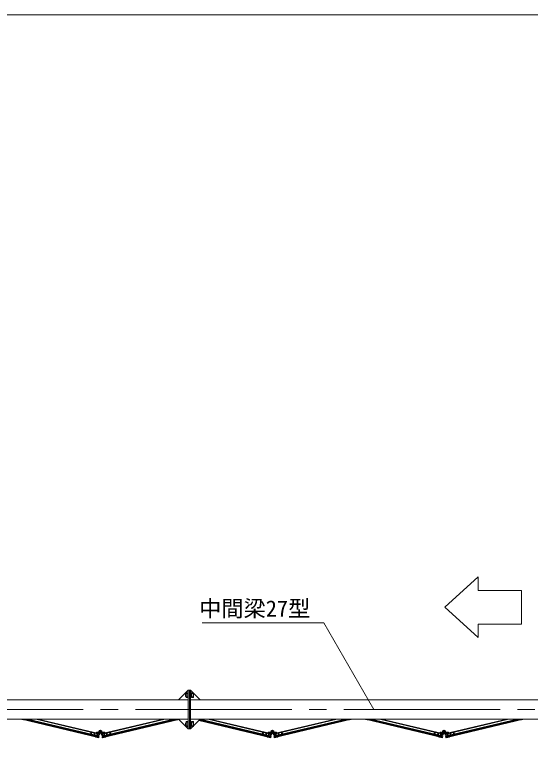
# Model space of a CAD drawing. Units: millimetres, scale not verified. Extents: x -20976 to 3174, y -17325 to 17325.
# Drawn here: x -15191 to -12521, y 13509 to 17325 of the extents above; entities that cross this region are included whole.
import ezdxf
from ezdxf.enums import TextEntityAlignment as Align

# ---------------------------------------------------------------- set-up
doc = ezdxf.new("R2010")
doc.units = ezdxf.units.MM
doc.header["$LTSCALE"] = 90
doc.linetypes.add('CHAIN2', pattern=[12, 9, -1, 1, -1])
doc.linetypes.add('DASHED1', pattern=[1.8, 1.2, -0.6])
for name, color, linetype, lineweight in [('0-6_ﾎﾞﾙﾄ類', 2, 'Continuous', 18), ('0-A_図面枠', 7, 'Continuous', 18), ('1-3_中間梁27', 7, 'Continuous', 18), ('1-4_通芯', 1, 'CHAIN2', 18), ('1-7_標準ﾊﾟﾈﾙ', 7, 'Continuous', 18), ('1-9_文字', 7, 'Continuous', 18), ('1-B_連結用梁45', 7, 'Continuous', 18)]:
    doc.layers.add(name, color=color, linetype=linetype, lineweight=lineweight)
doc.styles.add('ＭＳ ゴシック', font='')
doc.styles.get('ＭＳ ゴシック').set_extended_font_data('MS Gothic')

msp = doc.modelspace()

# ---------------------------------------------------------------- linework, layer by layer
at = {"layer": '0-6_ﾎﾞﾙﾄ類'}
for p, q in [((-14304.94, 13807), (-14306.94, 13805)), ((-14306.94, 13795), (-14306.94, 13805)), ((-14304.94, 13793), (-14306.94, 13795)), ((-14303.54, 13805.8), (-14306.14, 13805.8)), ((-14303.54, 13794.2), (-14306.14, 13794.2)), ((-14304.94, 13793), (-14304.94, 13807)), ((-14303.54, 13807), (-14304.94, 13807)), ((-14303.54, 13793), (-14304.94, 13793)), ((-14303.54, 13810.5), (-14301.92, 13812.12)), ((-14303.54, 13789.5), (-14303.54, 13810.5)), ((-14303.54, 13789.5), (-14301.92, 13787.87)), ((-14301.92, 13806.06), (-14294.54, 13806.06)), ((-14301.92, 13793.94), (-14294.54, 13793.94)), ((-14274.94, 13800.81), (-14277.94, 13800)), ((-14274.94, 13800), (-14277.94, 13799.2)), ((-14267.57, 13806.06), (-14274.94, 13806.06)), ((-14267.57, 13793.94), (-14274.94, 13793.94)), ((-14265.94, 13810.5), (-14267.57, 13812.12)), ((-14265.94, 13789.5), (-14267.57, 13787.87)), ((-14265.94, 13789.5), (-14265.94, 13810.5)), ((-14304.94, 13657), (-14306.94, 13655)), ((-14306.94, 13645), (-14306.94, 13655)), ((-14304.94, 13643), (-14306.94, 13645)), ((-14303.54, 13655.8), (-14306.14, 13655.8)), ((-14303.54, 13644.2), (-14306.14, 13644.2)), ((-14304.94, 13643), (-14304.94, 13657)), ((-14303.54, 13657), (-14304.94, 13657)), ((-14303.54, 13643), (-14304.94, 13643)), ((-14303.54, 13660.5), (-14301.92, 13662.13)), ((-14303.54, 13639.5), (-14303.54, 13660.5)), ((-14303.54, 13639.5), (-14301.92, 13637.88)), ((-14301.92, 13656.06), (-14294.54, 13656.06)), ((-14301.92, 13643.94), (-14294.54, 13643.94)), ((-14274.94, 13650.8), (-14277.94, 13650)), ((-14274.94, 13650), (-14277.94, 13649.19)), ((-14267.57, 13656.06), (-14274.94, 13656.06)), ((-14267.57, 13643.94), (-14274.94, 13643.94)), ((-14265.94, 13660.5), (-14267.57, 13662.13)), ((-14265.94, 13639.5), (-14267.57, 13637.88)), ((-14265.94, 13639.5), (-14265.94, 13660.5)), ((-14749.13, 13603.78), (-14752.02, 13608.77)), ((-14743.35, 13603.78), (-14749.13, 13603.78)), ((-14743.35, 13613.78), (-14740.47, 13608.77)), ((-14740.47, 13608.77), (-14743.35, 13603.78)), ((-13859.13, 13603.78), (-13862.02, 13608.77)), ((-13853.35, 13603.78), (-13859.13, 13603.78)), ((-13853.35, 13613.78), (-13850.47, 13608.77)), ((-13850.47, 13608.77), (-13853.35, 13603.78)), ((-12969.13, 13603.78), (-12972.01, 13608.77)), ((-12963.36, 13603.78), (-12969.13, 13603.78)), ((-12963.36, 13613.78), (-12960.47, 13608.77)), ((-12960.47, 13608.77), (-12963.36, 13603.78))]:
    msp.add_line(p, q, dxfattribs=at)
for points in [[(-14301.92, 13812.12), (-14294.54, 13812.12), (-14294.54, 13787.87), (-14301.92, 13787.87)], [(-14267.57, 13812.12), (-14274.94, 13812.12), (-14274.94, 13787.87), (-14267.57, 13787.87)], [(-14301.92, 13662.13), (-14294.54, 13662.13), (-14294.54, 13637.88), (-14301.92, 13637.88)], [(-14267.57, 13662.13), (-14274.94, 13662.13), (-14274.94, 13637.88), (-14267.57, 13637.88)], [(-14752.02, 13608.77), (-14749.13, 13613.78), (-14743.35, 13613.78)], [(-13862.02, 13608.77), (-13859.13, 13613.78), (-13853.35, 13613.78)], [(-12972.01, 13608.77), (-12969.13, 13613.78), (-12963.36, 13613.78)]]:
    msp.add_lwpolyline(points, dxfattribs=at)
for points in [[(-14294.54, 13789), (-14294.54, 13811), (-14292.24, 13811), (-14292.24, 13789)], [(-14277.94, 13811), (-14277.94, 13789), (-14280.24, 13789), (-14280.24, 13811)], [(-14277.94, 13811.35), (-14277.94, 13788.65), (-14274.94, 13788.65), (-14274.94, 13811.35)], [(-14294.54, 13639), (-14294.54, 13661), (-14292.24, 13661), (-14292.24, 13639)], [(-14277.94, 13661), (-14277.94, 13639), (-14280.24, 13639), (-14280.24, 13661)], [(-14277.94, 13661.35), (-14277.94, 13638.65), (-14274.94, 13638.65), (-14274.94, 13661.35)]]:
    msp.add_lwpolyline(points, close=True, dxfattribs=at)
for centre, radius in [((-14746.24, 13608.77), 4.9), ((-14746.24, 13608.77), 3), ((-14746.24, 13608.77), 2.46), ((-13856.24, 13608.77), 4.9), ((-13856.24, 13608.77), 3), ((-13856.24, 13608.77), 2.46), ((-12966.24, 13608.77), 4.9), ((-12966.24, 13608.77), 3), ((-12966.24, 13608.77), 2.46)]:
    msp.add_circle(centre, radius, dxfattribs=at)
for centre, radius, start, end in [((-14291.41, 13800), 12.12, 150, 210), ((-14298.89, 13809.1), 4.28, 135, 225), ((-14298.89, 13790.91), 4.28, 135, 225), ((-14270.6, 13809.1), 4.28, 315, 45), ((-14278.07, 13800), 12.12, 330, 30), ((-14270.6, 13790.91), 4.28, 315, 45), ((-14291.41, 13650), 12.12, 150, 210), ((-14298.89, 13659.09), 4.28, 135, 225), ((-14298.89, 13640.9), 4.28, 135, 225), ((-14270.6, 13659.09), 4.28, 315, 45), ((-14278.07, 13650), 12.12, 330, 30), ((-14270.6, 13640.9), 4.28, 315, 45)]:
    msp.add_arc(centre, radius, start, end, dxfattribs=at)
at = {"layer": '0-A_図面枠'}
msp.add_lwpolyline([(-20976.24, 17325), (3173.76, 17325), (3173.76, 675), (-20976.24, 675)], close=True, dxfattribs=at)
at = {"layer": '1-3_中間梁27'}
for points in [[(-14280.24, 13625), (-14280.24, 13825), (-14286.24, 13825), (-14286.24, 13625)], [(-14280.24, 13775), (-14230.24, 13775), (-14280.24, 13825)], [(-14280.24, 13675), (-11592.24, 13675), (-11592.24, 13775), (-14280.24, 13775)], [(-14280.24, 13675), (-14230.24, 13675), (-14280.24, 13625)]]:
    msp.add_lwpolyline(points, close=True, dxfattribs=at)
at = {"layer": '1-4_通芯'}
msp.add_line((-18886.24, 13725), (-5545.24, 13725), dxfattribs=at)
at = {"layer": '1-7_標準ﾊﾟﾈﾙ'}
for p, q in [((-15162.55, 13675), (-15145.78, 13671.02)), ((-15156.06, 13675), (-15143.98, 13672.12)), ((-15150.87, 13675), (-14759.15, 13581.96)), ((-15130.97, 13673.87), (-15128.05, 13673.18)), ((-15127.7, 13674.64), (-15128.05, 13673.18)), ((-15124.04, 13675), (-14757.71, 13587.99)), ((-15081.19, 13675), (-14755.42, 13597.62)), ((-14411.29, 13675), (-14737.06, 13597.62)), ((-14368.45, 13675), (-14734.77, 13587.99)), ((-14342.12, 13674.88), (-14733.33, 13581.96)), ((-14364.77, 13674.64), (-14364.43, 13673.18)), ((-14361.51, 13673.87), (-14364.43, 13673.18)), ((-14341.12, 13673.88), (-14348.51, 13672.12)), ((-14339.88, 13672.64), (-14346.7, 13671.02)), ((-14236.12, 13669.12), (-13869.14, 13581.96)), ((-14230.97, 13674.27), (-13867.71, 13587.99)), ((-14191.2, 13675), (-13865.43, 13597.62)), ((-13521.28, 13675), (-13847.06, 13597.62)), ((-13478.45, 13675), (-13844.77, 13587.99)), ((-13451.62, 13675), (-13843.33, 13581.96)), ((-13474.77, 13674.64), (-13474.43, 13673.18)), ((-13471.52, 13673.87), (-13474.43, 13673.18)), ((-13446.42, 13675), (-13458.51, 13672.12)), ((-13439.93, 13675), (-13456.7, 13671.02)), ((-13382.55, 13675), (-13365.78, 13671.02)), ((-13376.06, 13675), (-13363.97, 13672.12)), ((-13370.87, 13675), (-12979.14, 13581.96)), ((-13350.97, 13673.87), (-13348.05, 13673.18)), ((-13347.7, 13674.64), (-13348.05, 13673.18)), ((-13344.04, 13675), (-12977.71, 13587.99)), ((-13301.2, 13675), (-12975.43, 13597.62)), ((-12631.28, 13675), (-12957.06, 13597.62)), ((-12588.44, 13675), (-12954.77, 13587.99)), ((-12561.61, 13675), (-12953.34, 13581.96)), ((-12584.78, 13674.64), (-12584.43, 13673.18)), ((-12581.51, 13673.87), (-12584.43, 13673.18)), ((-12556.42, 13675), (-12568.51, 13672.12)), ((-12549.92, 13675), (-12566.7, 13671.02)), ((-14787.18, 13593.76), (-14787.52, 13592.3)), ((-14784.61, 13591.6), (-14787.52, 13592.3)), ((-14757.98, 13586.82), (-14787.18, 13593.76)), ((-14779.47, 13604.57), (-14779.24, 13605.54)), ((-14755.15, 13598.79), (-14779.47, 13604.57)), ((-14778.64, 13605.91), (-14750.42, 13599.22)), ((-14774.88, 13589.3), (-14775.25, 13589.89)), ((-14758.34, 13585.36), (-14774.88, 13589.3)), ((-14755.15, 13598.79), (-14757.98, 13586.82)), ((-14753.2, 13615.58), (-14754.92, 13613.12)), ((-14754.8, 13612.42), (-14754.12, 13611.95)), ((-14754.74, 13608.77), (-14754.74, 13604.35)), ((-14751.8, 13615.21), (-14752.5, 13615.7)), ((-14752.47, 13592.76), (-14751.49, 13592.53)), ((-14750.05, 13598.61), (-14751.49, 13592.53)), ((-14742.43, 13598.61), (-14740.98, 13592.53)), ((-14713.85, 13605.91), (-14742.06, 13599.22)), ((-14740.01, 13592.76), (-14740.98, 13592.53)), ((-14737.74, 13608.77), (-14737.74, 13604.35)), ((-14737.34, 13598.79), (-14713.01, 13604.57)), ((-14737.34, 13598.79), (-14734.49, 13586.82)), ((-14736.02, 13604.76), (-14735.57, 13602.81)), ((-14734.49, 13586.82), (-14705.31, 13593.76)), ((-14734.14, 13585.36), (-14717.6, 13589.3)), ((-14717.6, 13589.3), (-14717.23, 13589.89)), ((-14713.01, 13604.57), (-14713.25, 13605.54)), ((-14707.87, 13591.6), (-14704.96, 13592.3)), ((-14705.31, 13593.76), (-14704.96, 13592.3)), ((-13897.18, 13593.76), (-13897.52, 13592.3)), ((-13894.6, 13591.6), (-13897.52, 13592.3)), ((-13867.99, 13586.82), (-13897.18, 13593.76)), ((-13889.47, 13604.57), (-13889.24, 13605.54)), ((-13865.15, 13598.79), (-13889.47, 13604.57)), ((-13888.64, 13605.91), (-13860.42, 13599.22)), ((-13884.88, 13589.3), (-13885.24, 13589.89)), ((-13868.33, 13585.36), (-13884.88, 13589.3)), ((-13865.15, 13598.79), (-13867.99, 13586.82)), ((-13863.2, 13615.58), (-13864.92, 13613.12)), ((-13864.8, 13612.42), (-13864.12, 13611.95)), ((-13864.74, 13608.77), (-13864.74, 13604.35)), ((-13861.8, 13615.21), (-13862.5, 13615.7)), ((-13862.47, 13592.76), (-13861.49, 13592.53)), ((-13860.05, 13598.61), (-13861.49, 13592.53)), ((-13852.43, 13598.61), (-13850.98, 13592.53)), ((-13823.85, 13605.91), (-13852.06, 13599.22)), ((-13850.01, 13592.76), (-13850.98, 13592.53)), ((-13847.74, 13608.77), (-13847.74, 13604.35)), ((-13847.34, 13598.79), (-13823.01, 13604.57)), ((-13847.34, 13598.79), (-13844.49, 13586.82)), ((-13846.03, 13604.76), (-13845.56, 13602.81)), ((-13844.49, 13586.82), (-13815.31, 13593.76)), ((-13844.14, 13585.36), (-13827.61, 13589.3)), ((-13827.61, 13589.3), (-13827.23, 13589.89)), ((-13823.01, 13604.57), (-13823.24, 13605.54)), ((-13817.88, 13591.6), (-13814.96, 13592.3)), ((-13815.31, 13593.76), (-13814.96, 13592.3)), ((-13007.18, 13593.76), (-13007.52, 13592.3)), ((-13004.6, 13591.6), (-13007.52, 13592.3)), ((-12977.99, 13586.82), (-13007.18, 13593.76)), ((-12999.47, 13604.57), (-12999.24, 13605.54)), ((-12975.15, 13598.79), (-12999.47, 13604.57)), ((-12998.64, 13605.91), (-12970.42, 13599.22)), ((-12994.87, 13589.3), (-12995.24, 13589.89)), ((-12978.33, 13585.36), (-12994.87, 13589.3)), ((-12975.15, 13598.79), (-12977.99, 13586.82)), ((-12973.2, 13615.58), (-12974.92, 13613.12)), ((-12974.8, 13612.42), (-12974.12, 13611.95)), ((-12974.74, 13608.77), (-12974.74, 13604.35)), ((-12971.8, 13615.21), (-12972.5, 13615.7)), ((-12972.47, 13592.76), (-12971.49, 13592.53)), ((-12970.05, 13598.61), (-12971.49, 13592.53)), ((-12962.43, 13598.61), (-12960.98, 13592.53)), ((-12933.85, 13605.91), (-12962.06, 13599.22)), ((-12960.01, 13592.76), (-12960.98, 13592.53)), ((-12957.74, 13608.77), (-12957.74, 13604.35)), ((-12957.34, 13598.79), (-12933.01, 13604.57)), ((-12957.34, 13598.79), (-12954.49, 13586.82)), ((-12956.03, 13604.76), (-12955.56, 13602.81)), ((-12954.49, 13586.82), (-12925.3, 13593.76)), ((-12954.14, 13585.36), (-12937.61, 13589.3)), ((-12937.61, 13589.3), (-12937.23, 13589.89)), ((-12933.01, 13604.57), (-12933.24, 13605.54)), ((-12927.88, 13591.6), (-12924.95, 13592.3)), ((-12925.3, 13593.76), (-12924.95, 13592.3)), ((-14759.42, 13580.79), (-14773.77, 13584.2)), ((-14755.39, 13578.29), (-14772.66, 13582.4)), ((-14758.34, 13585.36), (-14759.42, 13580.79)), ((-14753.34, 13584.74), (-14754.79, 13578.67)), ((-14754.31, 13584.98), (-14753.34, 13584.74)), ((-14738.17, 13584.98), (-14739.14, 13584.74)), ((-14739.14, 13584.74), (-14737.69, 13578.67)), ((-14737.09, 13578.29), (-14719.82, 13582.4)), ((-14734.14, 13585.36), (-14733.06, 13580.79)), ((-14733.06, 13580.79), (-14718.71, 13584.2)), ((-13869.42, 13580.79), (-13883.77, 13584.2)), ((-13865.39, 13578.29), (-13882.66, 13582.4)), ((-13868.33, 13585.36), (-13869.42, 13580.79)), ((-13863.34, 13584.74), (-13864.79, 13578.67)), ((-13864.32, 13584.98), (-13863.34, 13584.74)), ((-13848.17, 13584.98), (-13849.14, 13584.74)), ((-13849.14, 13584.74), (-13847.69, 13578.67)), ((-13847.09, 13578.29), (-13829.82, 13582.4)), ((-13844.14, 13585.36), (-13843.06, 13580.79)), ((-13843.06, 13580.79), (-13828.71, 13584.2)), ((-12979.42, 13580.79), (-12993.77, 13584.2)), ((-12975.39, 13578.29), (-12992.66, 13582.4)), ((-12978.33, 13585.36), (-12979.42, 13580.79)), ((-12973.35, 13584.74), (-12974.79, 13578.67)), ((-12974.32, 13584.98), (-12973.35, 13584.74)), ((-12958.16, 13584.98), (-12959.14, 13584.74)), ((-12959.14, 13584.74), (-12957.7, 13578.67)), ((-12957.09, 13578.29), (-12939.82, 13582.4)), ((-12954.14, 13585.36), (-12953.06, 13580.79)), ((-12953.06, 13580.79), (-12938.71, 13584.2))]:
    msp.add_line(p, q, dxfattribs=at)
at = {"layer": '1-7_標準ﾊﾟﾈﾙ', "color": 4, "linetype": 'DASHED1', "lineweight": 9}
for p, q in [((-14781.44, 13592.39), (-14781.66, 13591.42)), ((-14778.59, 13604.36), (-14781.44, 13592.39)), ((-14777.35, 13591.42), (-14777.58, 13590.45)), ((-14774.51, 13603.39), (-14777.35, 13591.42)), ((-14764.98, 13601.12), (-14767.81, 13589.16)), ((-14764.63, 13602.58), (-14764.98, 13601.12)), ((-14760.88, 13600.15), (-14763.73, 13588.19)), ((-14760.54, 13601.62), (-14760.88, 13600.15)), ((-14731.94, 13601.62), (-14731.6, 13600.15)), ((-14731.6, 13600.15), (-14728.75, 13588.19)), ((-14727.85, 13602.58), (-14727.51, 13601.12)), ((-14727.51, 13601.12), (-14724.67, 13589.16)), ((-14717.97, 13603.39), (-14715.13, 13591.42)), ((-14715.13, 13591.42), (-14714.9, 13590.45)), ((-14713.88, 13604.36), (-14711.04, 13592.39)), ((-14711.04, 13592.39), (-14710.81, 13591.42)), ((-13891.44, 13592.39), (-13891.67, 13591.42)), ((-13888.59, 13604.36), (-13891.44, 13592.39)), ((-13887.35, 13591.42), (-13887.58, 13590.45)), ((-13884.51, 13603.39), (-13887.35, 13591.42)), ((-13874.98, 13601.12), (-13877.81, 13589.16)), ((-13874.62, 13602.58), (-13874.98, 13601.12)), ((-13870.89, 13600.15), (-13873.73, 13588.19)), ((-13870.54, 13601.62), (-13870.89, 13600.15)), ((-13841.94, 13601.62), (-13841.6, 13600.15)), ((-13841.6, 13600.15), (-13838.75, 13588.19)), ((-13837.85, 13602.58), (-13837.51, 13601.12)), ((-13837.51, 13601.12), (-13834.67, 13589.16)), ((-13827.97, 13603.39), (-13825.13, 13591.42)), ((-13825.13, 13591.42), (-13824.9, 13590.45)), ((-13823.88, 13604.36), (-13821.05, 13592.39)), ((-13821.05, 13592.39), (-13820.81, 13591.42)), ((-13001.44, 13592.39), (-13001.67, 13591.42)), ((-12998.59, 13604.36), (-13001.44, 13592.39)), ((-12997.35, 13591.42), (-12997.58, 13590.45)), ((-12994.51, 13603.39), (-12997.35, 13591.42)), ((-12984.98, 13601.12), (-12987.82, 13589.16)), ((-12984.62, 13602.58), (-12984.98, 13601.12)), ((-12980.89, 13600.15), (-12983.73, 13588.19)), ((-12980.54, 13601.62), (-12980.89, 13600.15)), ((-12951.94, 13601.62), (-12951.59, 13600.15)), ((-12951.59, 13600.15), (-12948.75, 13588.19)), ((-12947.85, 13602.58), (-12947.51, 13601.12)), ((-12947.51, 13601.12), (-12944.66, 13589.16)), ((-12937.97, 13603.39), (-12935.13, 13591.42)), ((-12935.13, 13591.42), (-12934.9, 13590.45)), ((-12933.88, 13604.36), (-12931.05, 13592.39)), ((-12931.05, 13592.39), (-12930.81, 13591.42))]:
    msp.add_line(p, q, dxfattribs=at)
at = {"layer": '1-7_標準ﾊﾟﾈﾙ'}
for points in [[(-15156.06, 13675), (-14759.42, 13580.79), (-14754.87, 13599.96), (-15070.81, 13675)], [(-15150.87, 13675), (-14759.15, 13581.96), (-14758.45, 13584.88), (-15137.88, 13675)], [(-15130.97, 13673.87), (-15131.34, 13674.47), (-15133.55, 13675)], [(-15129.23, 13675), (-14757.98, 13586.82), (-14755.15, 13598.79), (-15076, 13675)], [(-14341.12, 13673.88), (-14733.06, 13580.79), (-14737.61, 13599.96), (-14421.67, 13675)], [(-14363.25, 13675), (-14734.49, 13586.82), (-14737.34, 13598.79), (-14416.48, 13675)], [(-14342.12, 13674.88), (-14733.33, 13581.96), (-14734.03, 13584.88), (-14354.59, 13675)], [(-14361.51, 13673.87), (-14361.14, 13674.47), (-14358.92, 13675)], [(-14237.12, 13668.13), (-13869.42, 13580.79), (-13864.87, 13599.96), (-14180.81, 13675)], [(-14236.12, 13669.12), (-13869.14, 13581.96), (-13868.45, 13584.88), (-14233.63, 13671.61)], [(-14231.97, 13673.28), (-13867.99, 13586.82), (-13865.15, 13598.79), (-14186.01, 13675)], [(-13446.42, 13675), (-13843.06, 13580.79), (-13847.61, 13599.96), (-13531.67, 13675)], [(-13473.25, 13675), (-13844.49, 13586.82), (-13847.34, 13598.79), (-13526.48, 13675)], [(-13451.62, 13675), (-13843.33, 13581.96), (-13844.02, 13584.88), (-13464.59, 13675)], [(-13471.52, 13673.87), (-13471.14, 13674.47), (-13468.92, 13675)], [(-13376.06, 13675), (-12979.42, 13580.79), (-12974.87, 13599.96), (-13290.81, 13675)], [(-13370.87, 13675), (-12979.14, 13581.96), (-12978.45, 13584.88), (-13357.89, 13675)], [(-13350.97, 13673.87), (-13351.34, 13674.47), (-13353.56, 13675)], [(-13349.23, 13675), (-12977.99, 13586.82), (-12975.15, 13598.79), (-13296.01, 13675)], [(-12556.42, 13675), (-12953.06, 13580.79), (-12957.61, 13599.96), (-12641.67, 13675)], [(-12583.25, 13675), (-12954.49, 13586.82), (-12957.34, 13598.79), (-12636.48, 13675)], [(-12561.61, 13675), (-12953.34, 13581.96), (-12954.03, 13584.88), (-12574.59, 13675)], [(-12581.51, 13673.87), (-12581.14, 13674.47), (-12578.92, 13675)], [(-14784.61, 13591.6), (-14784, 13591.98), (-14775.25, 13589.89)], [(-14753.28, 13604), (-14767.15, 13607.3), (-14767.61, 13605.35), (-14750.06, 13601.18)], [(-14754.31, 13584.98), (-14755.53, 13579.87), (-14758.45, 13580.56), (-14754.18, 13598.56), (-14751.25, 13597.87), (-14752.47, 13592.76)], [(-14739.21, 13604), (-14725.32, 13607.3), (-14724.86, 13605.35), (-14742.41, 13601.18)], [(-14738.17, 13584.98), (-14736.95, 13579.87), (-14734.03, 13580.56), (-14738.31, 13598.56), (-14741.23, 13597.87), (-14740.01, 13592.76)], [(-14707.87, 13591.6), (-14708.48, 13591.98), (-14717.23, 13589.89)], [(-13894.6, 13591.6), (-13894, 13591.98), (-13885.24, 13589.89)], [(-13863.28, 13604), (-13877.15, 13607.3), (-13877.61, 13605.35), (-13860.06, 13601.18)], [(-13864.32, 13584.98), (-13865.53, 13579.87), (-13868.45, 13580.56), (-13864.18, 13598.56), (-13861.25, 13597.87), (-13862.47, 13592.76)], [(-13849.21, 13604), (-13835.32, 13607.3), (-13834.86, 13605.35), (-13852.42, 13601.18)], [(-13848.17, 13584.98), (-13846.95, 13579.87), (-13844.03, 13580.56), (-13848.31, 13598.56), (-13851.23, 13597.87), (-13850.01, 13592.76)], [(-13817.88, 13591.6), (-13818.47, 13591.98), (-13827.23, 13589.89)], [(-13004.6, 13591.6), (-13004, 13591.98), (-12995.24, 13589.89)], [(-12973.28, 13604), (-12987.15, 13607.3), (-12987.62, 13605.35), (-12970.06, 13601.18)], [(-12974.32, 13584.98), (-12975.53, 13579.87), (-12978.45, 13580.56), (-12974.17, 13598.56), (-12971.25, 13597.87), (-12972.47, 13592.76)], [(-12959.21, 13604), (-12945.33, 13607.3), (-12944.86, 13605.35), (-12962.42, 13601.18)], [(-12958.16, 13584.98), (-12956.95, 13579.87), (-12954.03, 13580.56), (-12958.31, 13598.56), (-12961.22, 13597.87), (-12960.01, 13592.76)], [(-12927.88, 13591.6), (-12928.48, 13591.98), (-12937.23, 13589.89)]]:
    msp.add_lwpolyline(points, dxfattribs=at)
for points in [[(-14752.05, 13601.66), (-14767.61, 13605.35), (-14768.08, 13603.41), (-14752.51, 13599.71)], [(-14724.86, 13605.35), (-14740.43, 13601.66), (-14739.97, 13599.71), (-14724.41, 13603.41)], [(-13862.05, 13601.66), (-13877.61, 13605.35), (-13878.08, 13603.41), (-13862.51, 13599.71)], [(-13834.86, 13605.35), (-13850.43, 13601.66), (-13849.97, 13599.71), (-13834.4, 13603.41)], [(-12972.05, 13601.66), (-12987.62, 13605.35), (-12988.08, 13603.41), (-12972.51, 13599.71)], [(-12944.86, 13605.35), (-12960.43, 13601.66), (-12959.96, 13599.71), (-12944.4, 13603.41)]]:
    msp.add_lwpolyline(points, close=True, dxfattribs=at)
for centre, radius in [((-14795.49, 13602.05), 3), ((-14746.24, 13608.77), 8.5), ((-14746.24, 13608.77), 8), ((-14696.99, 13602.05), 3), ((-13905.49, 13602.05), 3), ((-13856.24, 13608.77), 8.5), ((-13856.24, 13608.77), 8), ((-13807, 13602.05), 3), ((-13015.49, 13602.05), 3), ((-12966.24, 13608.77), 8.5), ((-12966.24, 13608.77), 8), ((-12917, 13602.05), 3)]:
    msp.add_circle(centre, radius, dxfattribs=at)
for centre, radius, start, end in [((-15145.43, 13672.48), 1.5, 256.639, 346.639), ((-15133.99, 13682.81), 8.5, 246.753, 284.712), ((-14358.49, 13682.81), 8.5, 255.288, 293.247), ((-14347.04, 13672.48), 1.5, 193.361, 283.361), ((-13468.49, 13682.81), 8.5, 255.288, 293.247), ((-13457.04, 13672.48), 1.5, 193.361, 283.361), ((-13365.43, 13672.48), 1.5, 256.639, 346.639), ((-13353.98, 13682.81), 8.5, 246.753, 284.712), ((-12578.5, 13682.81), 8.5, 255.288, 293.247), ((-12567.05, 13672.48), 1.5, 193.361, 283.361), ((-14777.89, 13598.24), 8.5, 228.567, 284.712), ((-14778.76, 13605.43), 0.504, 76.639, 166.639), ((-14763.39, 13598.69), 8.5, 48.567, 104.712), ((-14754.51, 13612.83), 0.504, 145, 235), ((-14752.79, 13615.29), 0.504, 55, 145), ((-14750.54, 13598.73), 0.504, 346.639, 76.639), ((-14741.95, 13598.73), 0.504, 103.361, 193.361), ((-14729.08, 13598.69), 8.5, 75.288, 131.433), ((-14714.59, 13598.24), 8.5, 255.288, 311.433), ((-14713.73, 13605.43), 0.504, 13.361, 103.361), ((-13887.89, 13598.24), 8.5, 228.567, 284.712), ((-13888.76, 13605.43), 0.504, 76.639, 166.639), ((-13873.39, 13598.69), 8.5, 48.567, 104.712), ((-13864.51, 13612.83), 0.504, 145, 235), ((-13862.79, 13615.29), 0.504, 55, 145), ((-13860.54, 13598.73), 0.504, 346.639, 76.639), ((-13851.95, 13598.73), 0.504, 103.361, 193.361), ((-13839.08, 13598.69), 8.5, 75.288, 131.433), ((-13824.59, 13598.24), 8.5, 255.288, 311.433), ((-13823.73, 13605.43), 0.504, 13.361, 103.361), ((-12997.89, 13598.24), 8.5, 228.567, 284.712), ((-12998.75, 13605.43), 0.504, 76.639, 166.639), ((-12983.39, 13598.69), 8.5, 48.567, 104.712), ((-12974.51, 13612.83), 0.504, 145, 235), ((-12972.79, 13615.29), 0.504, 55, 145), ((-12970.54, 13598.73), 0.504, 346.639, 76.639), ((-12961.94, 13598.73), 0.504, 103.361, 193.361), ((-12949.09, 13598.69), 8.5, 75.288, 131.433), ((-12934.59, 13598.24), 8.5, 255.288, 311.433), ((-12933.73, 13605.43), 0.504, 13.361, 103.361), ((-14772.31, 13583.85), 1.5, 166.639, 256.639), ((-14755.27, 13578.78), 0.504, 256.639, 346.639), ((-14737.2, 13578.78), 0.504, 193.361, 283.361), ((-14720.17, 13583.85), 1.5, 283.361, 13.361), ((-13882.31, 13583.85), 1.5, 166.639, 256.639), ((-13865.27, 13578.78), 0.504, 256.639, 346.639), ((-13847.2, 13578.78), 0.504, 193.361, 283.361), ((-13830.16, 13583.85), 1.5, 283.361, 13.361), ((-12992.31, 13583.85), 1.5, 166.639, 256.639), ((-12975.27, 13578.78), 0.504, 256.639, 346.639), ((-12957.21, 13578.78), 0.504, 193.361, 283.361), ((-12940.16, 13583.85), 1.5, 283.361, 13.361)]:
    msp.add_arc(centre, radius, start, end, dxfattribs=at)
at = {"layer": '1-9_文字'}
for p, q in [((-14219.68, 14174.18), (-13590.02, 14174.18)), ((-13589.59, 14174.18), (-13590.02, 14174.18)), ((-13330.25, 13725), (-13589.59, 14174.18))]:
    msp.add_line(p, q, dxfattribs=at)
msp.add_lwpolyline([(-12963.03, 14254.76), (-12789.74, 14411.68), (-12789.74, 14342.2), (-12565.77, 14342.2), (-12565.77, 14166.98), (-12789.74, 14166.98), (-12789.74, 14097.51)], close=True, dxfattribs=at)
at = {"layer": '1-B_連結用梁45'}
for points in [[(-14292.24, 13775), (-14342.24, 13775), (-14292.24, 13825)], [(-14286.24, 13825), (-14286.24, 13625), (-14292.24, 13625), (-14292.24, 13825)], [(-14292.24, 13675), (-18886.24, 13675), (-18886.24, 13775), (-14292.24, 13775)], [(-14292.24, 13675), (-14342.24, 13675), (-14292.24, 13625)]]:
    msp.add_lwpolyline(points, close=True, dxfattribs=at)

# ---------------------------------------------------------------- texts
at = {"layer": '1-9_文字', "style": 'ＭＳ ゴシック'}
msp.add_text('中間梁27型', height=84.46, dxfattribs=at).set_placement((-14236.05, 14180.66), align=Align.BOTTOM_LEFT)

doc.saveas('drawing.dxf')
